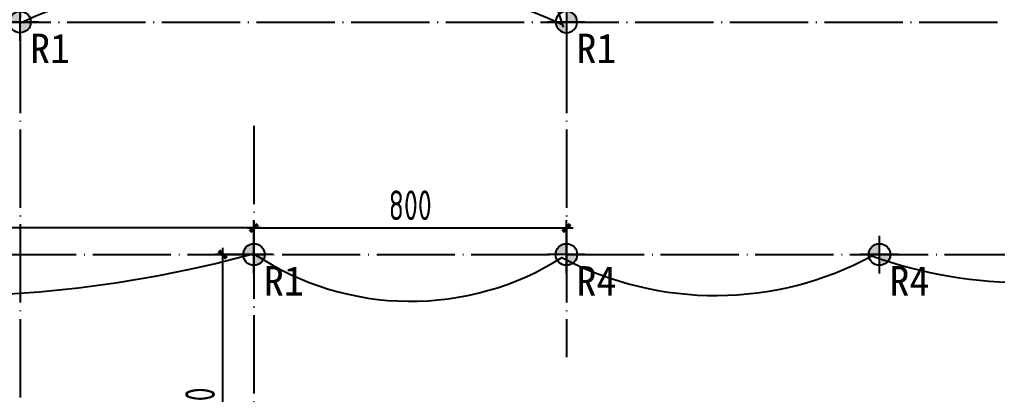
# Model space of a CAD drawing. Extents: x 11992 to 29481, y -6727 to 6811.
# Drawn here: x 20600 to 23100, y -527 to 431 of the extents above; entities that cross this region are included whole.
import ezdxf

# ---------------------------------------------------------------- set-up
doc = ezdxf.new("R2010")
doc.units = 0
doc.header["$MEASUREMENT"] = 0
doc.linetypes.add('DOTE', pattern=[2.42, 2, -0.2, 0.02, -0.2])
doc.layers.get('0').update_dxf_attribs({"color": 8, "linetype": 'CONTINUOUS'})
doc.layers.get('Defpoints').update_dxf_attribs({"color": 8, "linetype": 'CONTINUOUS'})
for name, color, linetype in [('zoylight 2射灯', 1, 'CONTINUOUS'), ('zoylight 3编号', 7, 'CONTINUOUS'), ('zoylight 4标注', 9, 'CONTINUOUS'), ('zoylight 5回路', 4, 'CONTINUOUS')]:
    doc.layers.add(name, color=color, linetype=linetype)
doc.styles.add('CCD-DIM', font='archs.shx', dxfattribs={"width": 0.8})
doc.styles.add('TFB MS 3mm at 1 to 25', font='arial.ttf', dxfattribs={"height": 75})
doc.dimstyles.new('zoylight_DIM_40', dxfattribs={"dimscale": 40, "dimtxt": 1.9, "dimasz": 0.4, "dimexe": 0.5, "dimexo": 0.5, "dimgap": 0.5, "dimtad": 1, "dimdec": 0, "dimrnd": 5, "dimzin": 12, "dimdsep": 46, "dimtxsty": 'CCD-DIM', "dimblk": 'CCD_Dimension_Tick', "dimcen": 0.125, "dimclrd": 44, "dimclre": 44, "dimclrt": 50, "dimadec": 0, "dimazin": 0, "dimtfac": 1, "dimtdec": 0, "dimtmove": 2, "dimatfit": 3, "dimldrblk": 'CCD_Leader_Dot', "dimfxl": 0, "dimtvp": 1, "dimtolj": 1, "dimtzin": 0, "dimarcsym": 0})

# ---------------------------------------------------------------- blocks, each defined once
blk = doc.blocks.new('嵌入式射灯55')
at = {"layer": 'zoylight 2射灯'}
h = blk.add_hatch(color=256, dxfattribs=at)
h.dxf.hatch_style = 1
h.paths.add_polyline_path([(0, 0), (0, 27.5, 0.41421356), (-27.5, 0)])
h.paths.add_polyline_path([(0, -27.5, 0.41421356), (27.5, 0), (0, 0)])
for p, q in [((0, -48.125), (0, 48.125)), ((48.125, 0), (-48.125, 0))]:
    blk.add_line(p, q, dxfattribs=at)
blk.add_circle((0, 0), 27.5, dxfattribs=at)
blk = doc.blocks.new('CCD_Dimension_Tick')
at = {"color": 0, "linetype": 'ByBlock'}
for p, q in [((-1.09, 0), (0, 0)), ((0, 0), (1.09, 0))]:
    blk.add_line(p, q, dxfattribs=at)
at = {"color": 0, "linetype": 'Continuous', "const_width": 0.608}
blk.add_lwpolyline([(-0.61, -0.61), (0.61, 0.61)], dxfattribs=at)
blk = doc.blocks.new('*D24')
at = {"layer": 'Defpoints', "color": 0, "linetype": 'Continuous'}
for p in [(20601, 1626.4), (20550.1, 424.3), (20601, 424.3)]:
    blk.add_point(p, dxfattribs=at)
at = {"layer": 'zoylight 4标注', "color": 44, "lineweight": -2}
for p, q in [((20581, 1626.4), (20530.1, 1626.4)), ((20550.1, 1610.4), (20550.1, 440.3))]:
    blk.add_line(p, q, dxfattribs=at)
at = {"layer": 'zoylight 4标注', "color": 44, "linetype": 'Continuous', "lineweight": -2}
blk.add_line((20581, 424.3), (20530.1, 424.3), dxfattribs=at)
at = {"layer": 'zoylight 4标注', "color": 44, "linetype": 'Continuous', "lineweight": -2, "xscale": 16, "yscale": 16, "zscale": 16}
for p, rotation in [((20550.1, 1626.4), 90), ((20550.1, 424.3), 270)]:
    blk.add_blockref('CCD_Dimension_Tick', p, dxfattribs=dict(at, rotation=rotation))
at = {"layer": 'zoylight 4标注', "color": 50, "linetype": 'Continuous', "insert": (20492.1, 1025.3), "char_height": 76, "attachment_point": 5, "rotation": 90, "style": 'CCD-DIM'}
blk.add_mtext('\\A1;1200', dxfattribs=at)
blk = doc.blocks.new('CCD_Leader_Dot')
at = {"color": 0, "linetype": 'ByBlock'}
blk.add_line((-5, 0), (-10, 0), dxfattribs=at)
at = {"color": 0, "linetype": 'ByBlock', "const_width": 5}
blk.add_lwpolyline([(-2.5, 0, 1), (2.5, 0, 1)], format="xyb", close=True, dxfattribs=at)
blk = doc.blocks.new('*D47')
at = {"layer": 'Defpoints', "color": 0, "linetype": 'Continuous'}
for p in [(19598.8, -101.6), (19598.8, -169.4, 2437.4), (21198.8, -169.4, 2437.4)]:
    blk.add_point(p, dxfattribs=at)
at = {"layer": 'zoylight 4标注', "color": 44, "linetype": 'Continuous', "lineweight": -2}
blk.add_line((19598.8, -149.4), (19598.8, -81.6), dxfattribs=at)
at = {"layer": 'zoylight 4标注', "color": 44, "lineweight": -2}
for p, q in [((21198.8, -149.4), (21198.8, -81.6)), ((21182.8, -101.6), (19614.8, -101.6))]:
    blk.add_line(p, q, dxfattribs=at)
at = {"layer": 'zoylight 4标注', "color": 44, "linetype": 'Continuous', "lineweight": -2, "xscale": 16, "yscale": 16, "zscale": 16, "rotation": 180}
blk.add_blockref('CCD_Dimension_Tick', (19598.8, -101.6), dxfattribs=at)
at = {"layer": 'zoylight 4标注', "color": 44, "linetype": 'Continuous', "lineweight": -2, "xscale": 16, "yscale": 16, "zscale": 16}
blk.add_blockref('CCD_Dimension_Tick', (21198.8, -101.6), dxfattribs=at)
at = {"layer": 'zoylight 4标注', "color": 50, "linetype": 'Continuous', "insert": (20398.8, -43.6), "char_height": 76, "attachment_point": 5, "style": 'CCD-DIM'}
blk.add_mtext('\\A1;1600', dxfattribs=at)
blk = doc.blocks.new('*D48')
at = {"layer": 'Defpoints', "color": 0, "linetype": 'Continuous'}
for p in [(21997.7, -101.6), (21198.8, -169.4, 2437.4), (21997.7, -169.4, 2437.4)]:
    blk.add_point(p, dxfattribs=at)
at = {"layer": 'zoylight 4标注', "color": 44, "lineweight": -2}
for p, q in [((21198.8, -149.4), (21198.8, -81.6)), ((21214.8, -101.6), (21981.7, -101.6))]:
    blk.add_line(p, q, dxfattribs=at)
at = {"layer": 'zoylight 4标注', "color": 44, "linetype": 'Continuous', "lineweight": -2}
blk.add_line((21997.7, -149.4), (21997.7, -81.6), dxfattribs=at)
at = {"layer": 'zoylight 4标注', "color": 44, "linetype": 'Continuous', "lineweight": -2, "xscale": 16, "yscale": 16, "zscale": 16, "rotation": 180}
blk.add_blockref('CCD_Dimension_Tick', (21198.8, -101.6), dxfattribs=at)
at = {"layer": 'zoylight 4标注', "color": 44, "linetype": 'Continuous', "lineweight": -2, "xscale": 16, "yscale": 16, "zscale": 16}
blk.add_blockref('CCD_Dimension_Tick', (21997.7, -101.6), dxfattribs=at)
at = {"layer": 'zoylight 4标注', "color": 50, "linetype": 'Continuous', "insert": (21598.3, -43.6), "char_height": 76, "attachment_point": 5, "style": 'CCD-DIM'}
blk.add_mtext('\\A1;800', dxfattribs=at)
blk = doc.blocks.new('*D79')
at = {"layer": 'Defpoints', "color": 0, "linetype": 'Continuous'}
for p in [(21119.1, -169.4), (21198.8, -169.4), (21198.8, -957.8)]:
    blk.add_point(p, dxfattribs=at)
at = {"layer": 'zoylight 4标注', "color": 44, "linetype": 'Continuous', "lineweight": -2}
blk.add_line((21178.8, -169.4), (21099.1, -169.4), dxfattribs=at)
at = {"layer": 'zoylight 4标注', "color": 44, "lineweight": -2}
for p, q in [((21119.1, -941.8), (21119.1, -185.4)), ((21178.8, -957.8), (21099.1, -957.8))]:
    blk.add_line(p, q, dxfattribs=at)
at = {"layer": 'zoylight 4标注', "color": 44, "linetype": 'Continuous', "lineweight": -2, "xscale": 16, "yscale": 16, "zscale": 16}
for p, rotation in [((21119.1, -169.4), 90), ((21119.1, -957.8), 270)]:
    blk.add_blockref('CCD_Dimension_Tick', p, dxfattribs=dict(at, rotation=rotation))
at = {"layer": 'zoylight 4标注', "color": 50, "linetype": 'Continuous', "insert": (21061.1, -563.6), "char_height": 76, "attachment_point": 5, "rotation": 90, "style": 'CCD-DIM'}
blk.add_mtext('\\A1;790', dxfattribs=at)

msp = doc.modelspace()

# ---------------------------------------------------------------- linework, layer by layer
at = {"layer": 'zoylight 4标注', "color": 9, "linetype": 'DOTE', "ltscale": 100}
for p, q in [((20601, 3538, 2437.4), (20601, -2165.6, 2437.4)), ((21997.7, 3538, 2437.4), (21997.7, -431.8, 2437.4)), ((19995.5, 424.3, 2437.4), (24518.2, 424.3, 2437.4)), ((21198.8, 159.6), (21198.8, -2785.8)), ((16672.6, -169.4, -40.4), (24800.2, -169.4, -40.4))]:
    msp.add_line(p, q, dxfattribs=at)
at = {"layer": 'zoylight 5回路', "linetype": 'Continuous'}
for centre, radius, start, end in [((26555.7, 1817.7), 4778.4, 162.9579, 197.1197), ((21289.4, -1066.3), 1639, 64.7311, 114.8733), ((20390.9, 2786), 3061.3, 254.9043, 285.3181), ((21599.8, 435.4), 724.1, 236.4541, 302.3963), ((22378.7, 566.5), 840.5, 242.2882, 298.3895), ((23176.2, 952), 1193.2, 250.5196, 289.9243)]:
    msp.add_arc(centre, radius, start, end, dxfattribs=at)

# ---------------------------------------------------------------- block references
at = {"layer": 'zoylight 2射灯'}
for p in [(20601, 424.3, 2437.4), (21198.8, -169.4, 2437.4), (21997.7, -169.4, 4874.9), (22798, -169.4, 2437.4)]:
    msp.add_blockref('嵌入式射灯55', p, dxfattribs=at)
at = {"layer": 'zoylight 2射灯', "xscale": -1, "rotation": 180}
msp.add_blockref('嵌入式射灯55', (21997.7, 424.3, 2437.4), dxfattribs=at)

# ---------------------------------------------------------------- texts
at = {"layer": 'zoylight 3编号', "char_height": 75, "width": 104.77, "attachment_point": 1, "style": 'TFB MS 3mm at 1 to 25'}
for s, insert in [('{\\fSimHei|b0|i0|c134|p49;R1}', (20626.6, 394.7, 2437.4)), ('{\\fSimHei|b0|i0|c134|p49;R1}', (22023.4, 394.7, 2437.4)), ('{\\fSimHei|b0|i0|c134|p49;R1}', (21224.4, -199, 2437.4)), ('{\\fSimHei|b0|i0|c134|p49;R4}', (22023.4, -199, 4874.9)), ('{\\fSimHei|b0|i0|c134|p49;R4}', (22823.6, -199, 2437.4))]:
    msp.add_mtext(s, dxfattribs=dict(at, insert=insert))

# ---------------------------------------------------------------- dimensions: what is measured, and where the dimension line sits
at = {"layer": 'zoylight 4标注', "linetype": 'Continuous'}
for p1, p2, distance, picture, middle in [((20601, 1626.4, 2437.4), (20601, 424.3, 2437.4), -50.9, '*D24', (20492.1, 1025.3, 2437.4)), ((21198.8, -169.4, 2437.4), (19598.8, -169.4, 2437.4), -67.8, '*D47', (20398.8, -43.6)), ((21198.8, -169.4, 2437.4), (21997.7, -169.4, 2437.4), 67.8, '*D48', (21598.3, -43.6)), ((21198.8, -957.8), (21198.8, -169.4), 79.7, '*D79', (21061.1, -563.6))]:
    dim = msp.add_aligned_dim(p1=p1, p2=p2, distance=distance, dimstyle='zoylight_DIM_40', dxfattribs=at)
    dim.commit()
    dim.dimension.update_dxf_attribs({"geometry": picture, "text_midpoint": middle})

doc.saveas('drawing.dxf')
